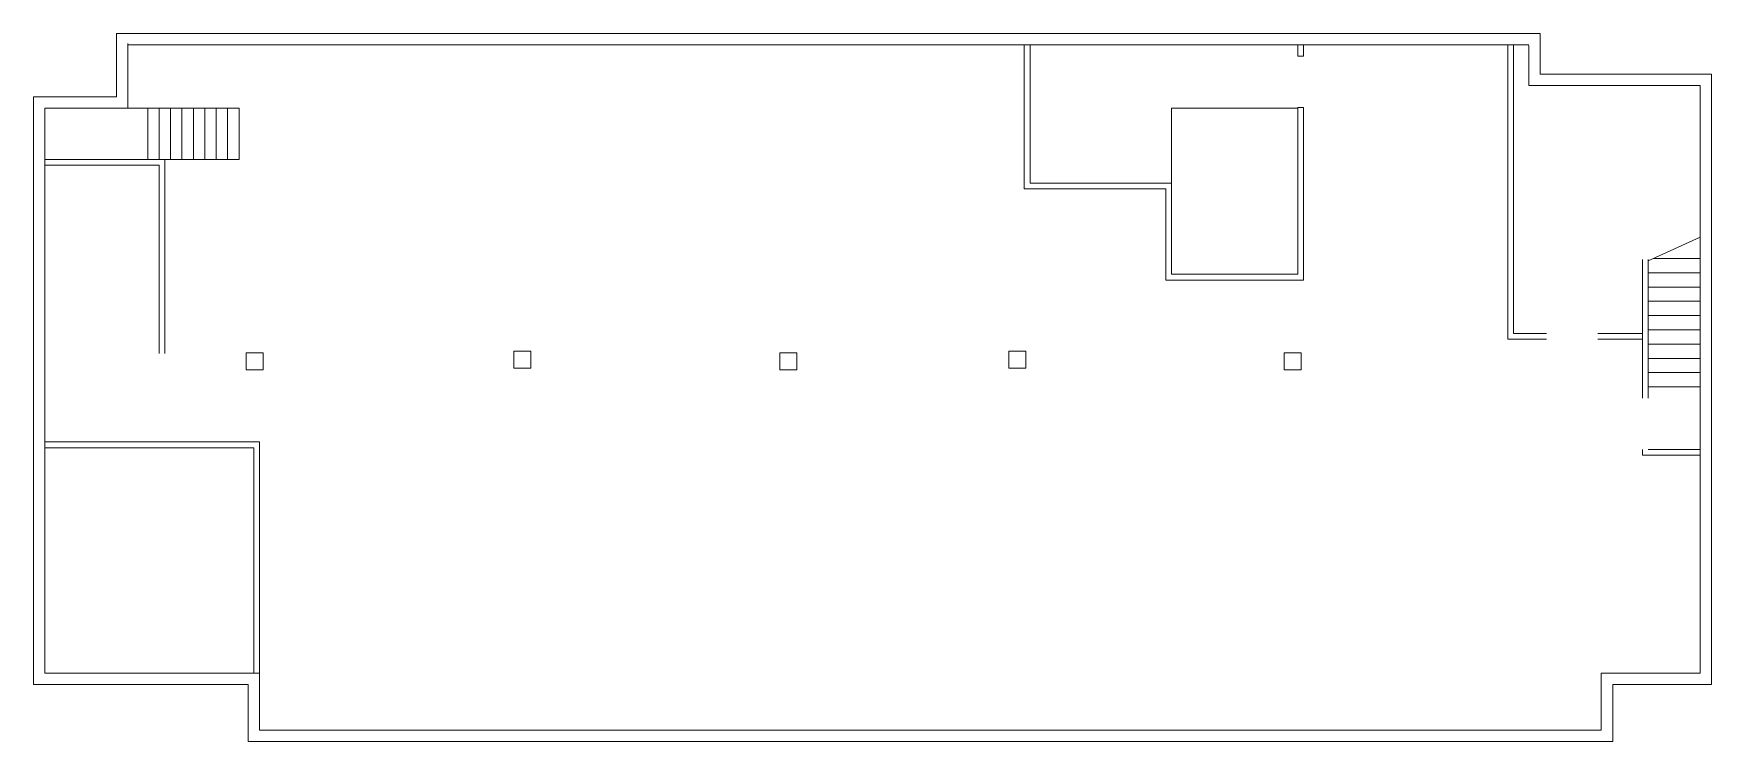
# Model space of a CAD drawing. Header units: millimetres. Extents: x -200 to 29200, y -200 to 12210.
import ezdxf

# ---------------------------------------------------------------- set-up
doc = ezdxf.new("R2010")
doc.units = ezdxf.units.MM
doc.layers.add('External Wall', color=7, linetype='CONTINUOUS', lineweight=0)
doc.layers.add('Internal wall', color=7, linetype='CONTINUOUS', lineweight=0)

# ---------------------------------------------------------------- blocks, each defined once
blk = doc.blocks.new('Pillar')
at = {"layer": 'External Wall'}
for p, q in [((300, 300), (0, 300)), ((0, 300), (0, 0)), ((300, 0), (300, 300)), ((0, 0), (300, 0))]:
    blk.add_line(p, q, dxfattribs=at)

msp = doc.modelspace()

# ---------------------------------------------------------------- linework, layer by layer
at = {"layer": 'External Wall'}
for p, q in [((1253, 12210), (26200, 12210)), ((1253, 11100), (1253, 12210)), ((26200, 11500), (26200, 12210)), ((1453, 10900), (1453, 12035)), ((1453, 12010), (26001, 12010)), ((26000, 11300), (26000, 12000)), ((29200, 11500), (26200, 11500)), ((29200, 800), (29200, 11500)), ((29000, 11300), (26000, 11300)), ((29000, 1000), (29000, 11300)), ((-200, 800), (-200, 11100)), ((-200, 11100), (1253, 11100)), ((0, 10900), (1453, 10900)), ((0, 1000), (0, 10900)), ((3760, 1000), (0, 1000)), ((3760, 0), (3760, 1000)), ((27270, 0), (27270, 1000)), ((27270, 1000), (29000, 1000)), ((3560, 800), (-200, 800)), ((3560, -200), (3560, 800)), ((27470, 800), (29200, 800)), ((27470, -200), (27470, 800)), ((3760, 0), (23510, 0)), ((23510, 0), (27270, 0)), ((3560, -200), (3760, -200)), ((3760, -200), (23510, -200)), ((23510, -200), (27470, -200))]:
    msp.add_line(p, q, dxfattribs=at)
at = {"layer": 'Internal wall'}
for p, q in [((17160, 9489), (17160, 12010)), ((17260, 9589), (17260, 12010)), ((21950, 11999), (21950, 11816)), ((21950, 11816), (22050, 11816)), ((22050, 11999), (22050, 11816)), ((25630, 6850), (25630, 12000)), ((25730, 6950), (25730, 12000)), ((0, 10900), (3400, 10900)), ((1800, 10900), (1800, 10000)), ((2000, 10900), (2000, 10000)), ((2200, 10900), (2200, 10000)), ((2400, 10900), (2400, 10000)), ((2600, 10900), (2600, 10000)), ((2800, 10900), (2800, 10000)), ((3000, 10900), (3000, 10000)), ((3200, 10900), (3200, 10000)), ((3400, 10900), (3400, 10000)), ((19740, 9589), (19740, 10900)), ((19740, 10900), (21950, 10900)), ((21950, 10916), (22050, 10916)), ((21950, 10916), (21950, 7989)), ((22050, 10916), (22050, 7889)), ((0, 10000), (3400, 10000)), ((0, 10000), (2000, 10000)), ((2100, 10000), (2100, 6600)), ((0, 9900), (2000, 9900)), ((2000, 9900), (2000, 6600)), ((19640, 9489), (17160, 9489)), ((19740, 9589), (17260, 9589)), ((19640, 7889), (19640, 9489)), ((19740, 7989), (19740, 9589)), ((28090, 8227), (29000, 8638)), ((27990, 8250), (27990, 5819)), ((28090, 8250), (28090, 5819)), ((29000, 8266), (28177, 8266)), ((21950, 7989), (19740, 7989)), ((29000, 8016), (28090, 8016)), ((22050, 7889), (19640, 7889)), ((29000, 7766), (28090, 7766)), ((29000, 7516), (28090, 7516)), ((29000, 7266), (28090, 7266)), ((25630, 6850), (26307, 6850)), ((25730, 6950), (25730, 6950)), ((25730, 6950), (26307, 6950)), ((27207, 6950), (27990, 6950)), ((27207, 6850), (27990, 6850)), ((29000, 7016), (28090, 7016)), ((29000, 6766), (28090, 6766)), ((29000, 6516), (28090, 6516)), ((29000, 6266), (28090, 6266)), ((29000, 6016), (28090, 6016)), ((29000, 5516), (29000, 5516)), ((3760, 5050), (0, 5050)), ((3760, 1000), (3760, 5050)), ((3660, 4950), (0, 4950)), ((3660, 1000), (3660, 4950)), ((27990, 4919), (27990, 4820)), ((27990, 4820), (29000, 4820)), ((28090, 4920), (29000, 4920))]:
    msp.add_line(p, q, dxfattribs=at)

# ---------------------------------------------------------------- block references
at = {"layer": 'External Wall'}
for p in [(3524, 6315), (8213, 6343), (12875, 6315), (16886, 6343), (21711, 6315)]:
    msp.add_blockref('Pillar', p, dxfattribs=at)

doc.saveas('drawing.dxf')
